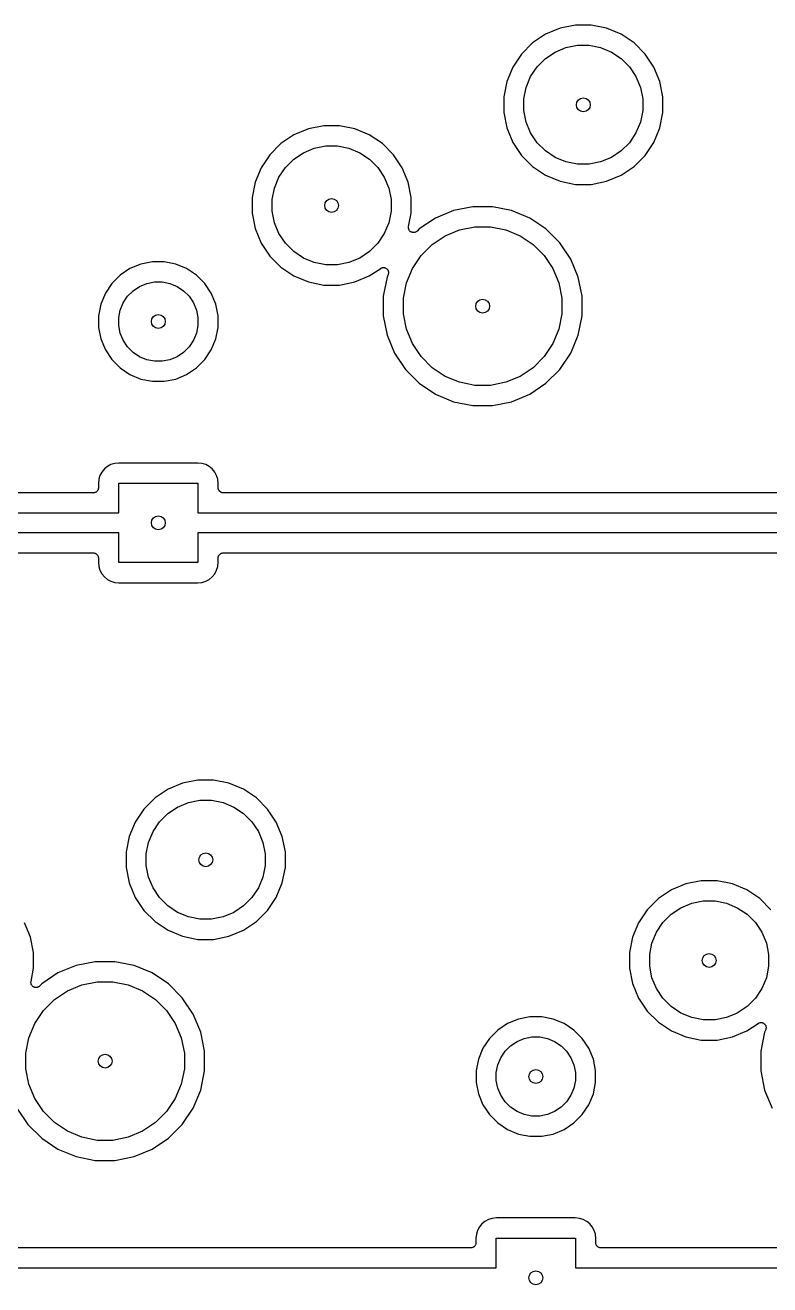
# Model space of a CAD drawing. Extents: x 1.5 to 15, y -8.3 to -3.1.
# Drawn here: x 9.009 to 9.748, y -7.097 to -5.846 of the extents above; entities that cross this region are included whole.
import ezdxf

# ---------------------------------------------------------------- set-up
doc = ezdxf.new("R2010")
doc.units = 0
doc.header["$MEASUREMENT"] = 0
doc.layers.add('BLACK', color=7, linetype='CONTINUOUS')

msp = doc.modelspace()

# ---------------------------------------------------------------- linework, layer by layer
at = {"layer": 'BLACK', "linetype": 'CONTINUOUS'}
for p, q in [((9.52564, -5.85465), (9.5127, -5.8633)), ((9.54003, -5.84869), (9.52564, -5.85465)), ((9.5553, -5.84565), (9.54003, -5.84869)), ((9.57088, -5.84565), (9.5553, -5.84565)), ((9.58615, -5.84869), (9.57088, -5.84565)), ((9.60054, -5.85465), (9.58615, -5.84869)), ((9.61349, -5.8633), (9.60054, -5.85465)), ((9.5127, -5.8633), (9.50168, -5.87431)), ((9.53512, -5.87237), (9.54586, -5.86792)), ((9.54586, -5.86792), (9.55727, -5.86565)), ((9.55727, -5.86565), (9.56891, -5.86565)), ((9.56891, -5.86565), (9.58032, -5.86792)), ((9.58032, -5.86792), (9.59106, -5.87237)), ((9.6245, -5.87431), (9.61349, -5.8633)), ((9.50168, -5.87431), (9.49303, -5.88726)), ((9.51722, -5.88706), (9.52545, -5.87883)), ((9.52545, -5.87883), (9.53512, -5.87237)), ((9.59106, -5.87237), (9.60074, -5.87883)), ((9.60074, -5.87883), (9.60896, -5.88706)), ((9.63315, -5.88726), (9.6245, -5.87431)), ((9.49303, -5.88726), (9.48707, -5.90165)), ((9.51076, -5.89673), (9.51722, -5.88706)), ((9.60896, -5.88706), (9.61542, -5.89673)), ((9.63911, -5.90165), (9.63315, -5.88726)), ((9.48707, -5.90165), (9.48404, -5.91692)), ((9.5063, -5.90748), (9.51076, -5.89673)), ((9.61542, -5.89673), (9.61988, -5.90748)), ((9.64215, -5.91692), (9.63911, -5.90165)), ((9.48404, -5.91692), (9.48404, -5.93249)), ((9.50404, -5.91889), (9.5063, -5.90748)), ((9.61988, -5.90748), (9.62215, -5.91889)), ((9.64215, -5.93249), (9.64215, -5.91692)), ((9.50404, -5.93052), (9.50404, -5.91889)), ((9.5063, -5.94193), (9.50404, -5.93052)), ((9.62215, -5.93052), (9.61988, -5.94193)), ((9.62215, -5.91889), (9.62215, -5.93052)), ((9.48404, -5.93249), (9.48707, -5.94776)), ((9.51076, -5.95268), (9.5063, -5.94193)), ((9.61988, -5.94193), (9.61542, -5.95268)), ((9.63911, -5.94776), (9.64215, -5.93249)), ((9.27564, -5.95465), (9.2627, -5.9633)), ((9.29003, -5.94869), (9.27564, -5.95465)), ((9.3053, -5.94565), (9.29003, -5.94869)), ((9.32088, -5.94565), (9.3053, -5.94565)), ((9.33615, -5.94869), (9.32088, -5.94565)), ((9.35054, -5.95465), (9.33615, -5.94869)), ((9.36349, -5.9633), (9.35054, -5.95465)), ((9.48707, -5.94776), (9.49303, -5.96215)), ((9.51722, -5.96235), (9.51076, -5.95268)), ((9.61542, -5.95268), (9.60896, -5.96235)), ((9.63315, -5.96215), (9.63911, -5.94776)), ((9.2627, -5.9633), (9.25168, -5.97431)), ((9.28512, -5.97237), (9.29586, -5.96792)), ((9.29586, -5.96792), (9.30727, -5.96565)), ((9.30727, -5.96565), (9.31891, -5.96565)), ((9.31891, -5.96565), (9.33032, -5.96792)), ((9.33032, -5.96792), (9.34106, -5.97237)), ((9.3745, -5.97431), (9.36349, -5.9633)), ((9.49303, -5.96215), (9.50168, -5.9751)), ((9.52545, -5.97058), (9.51722, -5.96235)), ((9.60896, -5.96235), (9.60074, -5.97058)), ((9.6245, -5.9751), (9.63315, -5.96215)), ((9.25168, -5.97431), (9.24303, -5.98726)), ((9.26722, -5.98706), (9.27545, -5.97883)), ((9.27545, -5.97883), (9.28512, -5.97237)), ((9.34106, -5.97237), (9.35074, -5.97883)), ((9.35074, -5.97883), (9.35896, -5.98706)), ((9.38315, -5.98726), (9.3745, -5.97431)), ((9.50168, -5.9751), (9.5127, -5.98611)), ((9.53512, -5.97704), (9.52545, -5.97058)), ((9.54586, -5.98149), (9.53512, -5.97704)), ((9.59106, -5.97704), (9.58032, -5.98149)), ((9.60074, -5.97058), (9.59106, -5.97704)), ((9.61349, -5.98611), (9.6245, -5.9751)), ((9.24303, -5.98726), (9.23707, -6.00165)), ((9.26076, -5.99673), (9.26722, -5.98706)), ((9.35896, -5.98706), (9.36542, -5.99673)), ((9.38911, -6.00165), (9.38315, -5.98726)), ((9.5127, -5.98611), (9.52564, -5.99476)), ((9.55727, -5.98376), (9.54586, -5.98149)), ((9.56891, -5.98376), (9.55727, -5.98376)), ((9.58032, -5.98149), (9.56891, -5.98376)), ((9.60054, -5.99476), (9.61349, -5.98611)), ((9.23707, -6.00165), (9.23404, -6.01692)), ((9.2563, -6.00748), (9.26076, -5.99673)), ((9.36542, -5.99673), (9.36988, -6.00748)), ((9.39215, -6.01692), (9.38911, -6.00165)), ((9.52564, -5.99476), (9.54003, -6.00072)), ((9.54003, -6.00072), (9.5553, -6.00376)), ((9.5553, -6.00376), (9.57088, -6.00376)), ((9.57088, -6.00376), (9.58615, -6.00072)), ((9.58615, -6.00072), (9.60054, -5.99476)), ((9.23404, -6.01692), (9.23404, -6.03249)), ((9.25404, -6.01889), (9.2563, -6.00748)), ((9.36988, -6.00748), (9.37215, -6.01889)), ((9.39215, -6.03249), (9.39215, -6.01692)), ((9.25404, -6.03052), (9.25404, -6.01889)), ((9.2563, -6.04193), (9.25404, -6.03052)), ((9.37215, -6.03052), (9.36988, -6.04193)), ((9.37215, -6.01889), (9.37215, -6.03052)), ((9.43429, -6.02976), (9.41632, -6.0372)), ((9.45337, -6.02596), (9.43429, -6.02976)), ((9.47282, -6.02596), (9.45337, -6.02596)), ((9.49189, -6.02976), (9.47282, -6.02596)), ((9.50986, -6.0372), (9.49189, -6.02976)), ((9.23404, -6.03249), (9.23707, -6.04776)), ((9.26076, -6.05268), (9.2563, -6.04193)), ((9.36988, -6.04193), (9.36542, -6.05268)), ((9.38952, -6.04568), (9.39215, -6.03249)), ((9.41632, -6.0372), (9.40015, -6.04801)), ((9.52603, -6.04801), (9.50986, -6.0372)), ((9.23707, -6.04776), (9.24303, -6.06215)), ((9.26722, -6.06235), (9.26076, -6.05268)), ((9.36542, -6.05268), (9.35896, -6.06235)), ((9.38943, -6.04664), (9.38947, -6.04616)), ((9.38943, -6.04665), (9.38943, -6.04664)), ((9.38947, -6.04713), (9.38943, -6.04665)), ((9.38943, -6.04665), (9.38943, -6.04665)), ((9.38947, -6.04616), (9.38952, -6.04568)), ((9.38952, -6.04761), (9.38947, -6.04713)), ((9.38952, -6.04762), (9.38952, -6.04761)), ((9.38952, -6.04763), (9.38952, -6.04762)), ((9.38966, -6.04809), (9.38952, -6.04763)), ((9.3898, -6.04855), (9.38966, -6.04809)), ((9.3898, -6.04856), (9.3898, -6.04855)), ((9.3898, -6.04855), (9.3898, -6.04855)), ((9.39003, -6.04899), (9.3898, -6.04856)), ((9.39025, -6.04941), (9.39003, -6.04899)), ((9.39026, -6.04942), (9.39025, -6.04941)), ((9.39056, -6.04979), (9.39026, -6.04942)), ((9.39026, -6.04942), (9.39026, -6.04942)), ((9.39087, -6.05017), (9.39056, -6.04979)), ((9.39087, -6.05018), (9.39087, -6.05017)), ((9.39087, -6.05017), (9.39087, -6.05017)), ((9.39124, -6.05048), (9.39087, -6.05018)), ((9.39161, -6.05079), (9.39124, -6.05048)), ((9.39162, -6.0508), (9.39161, -6.05079)), ((9.39163, -6.0508), (9.39162, -6.0508)), ((9.39205, -6.05103), (9.39163, -6.0508)), ((9.39247, -6.05126), (9.39205, -6.05103)), ((9.39248, -6.05126), (9.39247, -6.05126)), ((9.39248, -6.05127), (9.39248, -6.05126)), ((9.39295, -6.05141), (9.39248, -6.05127)), ((9.3934, -6.05155), (9.39295, -6.05141)), ((9.39341, -6.05155), (9.3934, -6.05155)), ((9.39342, -6.05156), (9.39341, -6.05155)), ((9.3939, -6.05161), (9.39342, -6.05156)), ((9.39437, -6.05166), (9.3939, -6.05161)), ((9.39438, -6.05166), (9.39437, -6.05166)), ((9.39439, -6.05166), (9.39438, -6.05166)), ((9.39486, -6.05162), (9.39439, -6.05166)), ((9.39535, -6.05157), (9.39486, -6.05162)), ((9.39536, -6.05157), (9.39535, -6.05157)), ((9.39535, -6.05157), (9.39535, -6.05157)), ((9.39582, -6.05144), (9.39536, -6.05157)), ((9.39628, -6.0513), (9.39582, -6.05144)), ((9.39629, -6.0513), (9.39628, -6.0513)), ((9.39673, -6.05107), (9.39629, -6.0513)), ((9.39629, -6.0513), (9.39629, -6.0513)), ((9.39715, -6.05085), (9.39673, -6.05107)), ((9.39716, -6.05085), (9.39715, -6.05085)), ((9.39715, -6.05085), (9.39715, -6.05085)), ((9.39753, -6.05054), (9.39716, -6.05085)), ((9.39791, -6.05024), (9.39753, -6.05054)), ((9.39792, -6.05023), (9.39791, -6.05024)), ((9.39796, -6.05019), (9.39792, -6.05023)), ((9.39792, -6.05023), (9.39792, -6.05023)), ((9.39792, -6.05023), (9.39792, -6.05023)), ((9.40015, -6.04801), (9.39796, -6.05019)), ((9.4129, -6.06354), (9.42579, -6.05493)), ((9.42579, -6.05493), (9.44012, -6.04899)), ((9.44012, -6.04899), (9.45534, -6.04596)), ((9.45534, -6.04596), (9.47085, -6.04596)), ((9.47085, -6.04596), (9.48606, -6.04899)), ((9.48606, -6.04899), (9.50039, -6.05493)), ((9.50039, -6.05493), (9.51328, -6.06354)), ((9.53979, -6.06176), (9.52603, -6.04801)), ((9.24303, -6.06215), (9.25168, -6.0751)), ((9.27545, -6.07058), (9.26722, -6.06235)), ((9.35896, -6.06235), (9.35074, -6.07058)), ((9.40193, -6.07451), (9.4129, -6.06354)), ((9.51328, -6.06354), (9.52425, -6.07451)), ((9.55059, -6.07793), (9.53979, -6.06176)), ((9.13512, -6.08069), (9.12365, -6.08297)), ((9.14681, -6.08069), (9.13512, -6.08069)), ((9.15828, -6.08297), (9.14681, -6.08069)), ((9.25168, -6.0751), (9.2627, -6.08611)), ((9.28512, -6.07704), (9.27545, -6.07058)), ((9.29586, -6.08149), (9.28512, -6.07704)), ((9.34106, -6.07704), (9.33032, -6.08149)), ((9.35074, -6.07058), (9.34106, -6.07704)), ((9.39331, -6.08741), (9.40193, -6.07451)), ((9.52425, -6.07451), (9.53287, -6.08741)), ((9.55804, -6.0959), (9.55059, -6.07793)), ((9.11284, -6.08745), (9.10312, -6.09394)), ((9.12365, -6.08297), (9.11284, -6.08745)), ((9.16909, -6.08745), (9.15828, -6.08297)), ((9.17881, -6.09394), (9.16909, -6.08745)), ((9.2627, -6.08611), (9.27564, -6.09476)), ((9.30727, -6.08376), (9.29586, -6.08149)), ((9.31891, -6.08376), (9.30727, -6.08376)), ((9.33032, -6.08149), (9.31891, -6.08376)), ((9.35054, -6.09476), (9.36183, -6.08722)), ((9.36183, -6.08722), (9.36188, -6.08718)), ((9.36188, -6.08718), (9.36188, -6.08718)), ((9.36188, -6.08718), (9.36188, -6.08718)), ((9.36188, -6.08718), (9.36189, -6.08718)), ((9.36189, -6.08718), (9.36232, -6.08695)), ((9.36232, -6.08695), (9.36274, -6.08673)), ((9.36274, -6.08673), (9.36275, -6.08673)), ((9.36275, -6.08673), (9.36276, -6.08673)), ((9.36276, -6.08673), (9.36322, -6.0866)), ((9.36322, -6.0866), (9.36368, -6.08646)), ((9.36368, -6.08646), (9.36369, -6.08646)), ((9.36369, -6.08646), (9.36417, -6.08642)), ((9.36369, -6.08646), (9.36369, -6.08646)), ((9.36417, -6.08642), (9.36465, -6.08637)), ((9.36465, -6.08637), (9.36466, -6.08637)), ((9.36466, -6.08637), (9.36467, -6.08637)), ((9.36467, -6.08637), (9.36516, -6.08643)), ((9.36516, -6.08643), (9.36562, -6.08648)), ((9.36562, -6.08648), (9.36563, -6.08648)), ((9.36563, -6.08648), (9.36564, -6.08648)), ((9.36564, -6.08648), (9.36611, -6.08663)), ((9.36611, -6.08663), (9.36655, -6.08677)), ((9.36655, -6.08677), (9.36656, -6.08677)), ((9.36656, -6.08677), (9.36657, -6.08677)), ((9.36657, -6.08677), (9.367, -6.08701)), ((9.367, -6.08701), (9.36741, -6.08723)), ((9.36741, -6.08723), (9.36742, -6.08724)), ((9.36742, -6.08724), (9.36742, -6.08724)), ((9.36742, -6.08724), (9.3678, -6.08755)), ((9.3678, -6.08755), (9.36816, -6.08786)), ((9.36923, -6.09329), (9.36814, -6.0959)), ((9.36816, -6.08786), (9.36817, -6.08786)), ((9.36817, -6.08786), (9.36817, -6.08787)), ((9.36817, -6.08787), (9.36848, -6.08824)), ((9.36848, -6.08824), (9.36878, -6.08861)), ((9.36878, -6.08861), (9.36878, -6.08862)), ((9.36878, -6.08862), (9.36879, -6.08862)), ((9.36879, -6.08862), (9.36902, -6.08906)), ((9.36902, -6.08906), (9.36924, -6.08948)), ((9.36937, -6.09283), (9.36923, -6.09329)), ((9.36924, -6.08948), (9.36924, -6.08948)), ((9.36924, -6.08948), (9.36924, -6.08949)), ((9.36924, -6.08949), (9.36938, -6.08996)), ((9.36951, -6.09237), (9.36937, -6.09283)), ((9.36938, -6.08996), (9.36952, -6.09041)), ((9.36956, -6.09188), (9.36951, -6.09235)), ((9.36951, -6.09235), (9.36951, -6.09236)), ((9.36951, -6.09236), (9.36951, -6.09237)), ((9.36952, -6.09041), (9.36952, -6.09042)), ((9.36952, -6.09042), (9.36952, -6.09042)), ((9.36952, -6.09042), (9.36956, -6.09092)), ((9.36956, -6.09092), (9.36961, -6.09138)), ((9.36961, -6.09139), (9.36956, -6.09188)), ((9.36961, -6.09138), (9.36961, -6.09139)), ((9.36961, -6.09139), (9.36961, -6.09139)), ((9.38738, -6.10174), (9.39331, -6.08741)), ((9.53287, -6.08741), (9.5388, -6.10174)), ((9.09485, -6.10221), (9.08835, -6.11194)), ((9.10312, -6.09394), (9.09485, -6.10221)), ((9.11587, -6.10948), (9.12232, -6.10517)), ((9.12232, -6.10517), (9.12948, -6.1022)), ((9.12948, -6.1022), (9.13709, -6.10069)), ((9.13709, -6.10069), (9.14484, -6.10069)), ((9.14484, -6.10069), (9.15245, -6.1022)), ((9.15245, -6.1022), (9.15961, -6.10517)), ((9.15961, -6.10517), (9.16606, -6.10948)), ((9.18708, -6.10221), (9.17881, -6.09394)), ((9.19358, -6.11194), (9.18708, -6.10221)), ((9.27564, -6.09476), (9.29003, -6.10072)), ((9.29003, -6.10072), (9.3053, -6.10376)), ((9.3053, -6.10376), (9.32088, -6.10376)), ((9.32088, -6.10376), (9.33615, -6.10072)), ((9.33615, -6.10072), (9.35054, -6.09476)), ((9.36814, -6.0959), (9.36435, -6.11498)), ((9.38435, -6.11695), (9.38738, -6.10174)), ((9.5388, -6.10174), (9.54183, -6.11695)), ((9.56183, -6.11498), (9.55804, -6.0959)), ((9.08835, -6.11194), (9.08388, -6.12274)), ((9.10608, -6.12141), (9.11038, -6.11496)), ((9.11038, -6.11496), (9.11587, -6.10948)), ((9.16606, -6.10948), (9.17155, -6.11496)), ((9.17155, -6.11496), (9.17585, -6.12141)), ((9.19805, -6.12274), (9.19358, -6.11194)), ((9.36435, -6.11498), (9.36435, -6.13443)), ((9.38435, -6.13246), (9.38435, -6.11695)), ((9.54183, -6.11695), (9.54183, -6.13246)), ((9.56183, -6.13443), (9.56183, -6.11498)), ((9.08388, -6.12274), (9.08159, -6.13421)), ((9.10159, -6.13618), (9.10311, -6.12858)), ((9.10311, -6.12858), (9.10608, -6.12141)), ((9.17585, -6.12141), (9.17882, -6.12858)), ((9.17882, -6.12858), (9.18033, -6.13618)), ((9.20033, -6.13421), (9.19805, -6.12274)), ((9.08159, -6.13421), (9.08159, -6.14591)), ((9.10159, -6.14394), (9.10159, -6.13618)), ((9.18033, -6.13618), (9.18033, -6.14394)), ((9.20033, -6.14591), (9.20033, -6.13421)), ((9.36435, -6.13443), (9.36814, -6.15351)), ((9.38738, -6.14767), (9.38435, -6.13246)), ((9.54183, -6.13246), (9.5388, -6.14767)), ((9.55804, -6.15351), (9.56183, -6.13443)), ((9.08159, -6.14591), (9.08388, -6.15738)), ((9.10311, -6.15154), (9.10159, -6.14394)), ((9.10608, -6.15871), (9.10311, -6.15154)), ((9.17882, -6.15154), (9.17585, -6.15871)), ((9.18033, -6.14394), (9.17882, -6.15154)), ((9.19805, -6.15738), (9.20033, -6.14591)), ((9.36814, -6.15351), (9.37559, -6.17148)), ((9.39331, -6.162), (9.38738, -6.14767)), ((9.5388, -6.14767), (9.53287, -6.162)), ((9.55059, -6.17148), (9.55804, -6.15351)), ((9.08388, -6.15738), (9.08835, -6.16818)), ((9.08835, -6.16818), (9.09485, -6.17791)), ((9.11038, -6.16516), (9.10608, -6.15871)), ((9.11587, -6.17064), (9.11038, -6.16516)), ((9.17155, -6.16516), (9.16606, -6.17064)), ((9.17585, -6.15871), (9.17155, -6.16516)), ((9.18708, -6.17791), (9.19358, -6.16818)), ((9.19358, -6.16818), (9.19805, -6.15738)), ((9.40193, -6.1749), (9.39331, -6.162)), ((9.53287, -6.162), (9.52425, -6.1749)), ((9.09485, -6.17791), (9.10312, -6.18617)), ((9.12232, -6.17495), (9.11587, -6.17064)), ((9.12948, -6.17792), (9.12232, -6.17495)), ((9.13709, -6.17943), (9.12948, -6.17792)), ((9.14484, -6.17943), (9.13709, -6.17943)), ((9.15245, -6.17792), (9.14484, -6.17943)), ((9.15961, -6.17495), (9.15245, -6.17792)), ((9.16606, -6.17064), (9.15961, -6.17495)), ((9.17881, -6.18617), (9.18708, -6.17791)), ((9.37559, -6.17148), (9.38639, -6.18765)), ((9.4129, -6.18587), (9.40193, -6.1749)), ((9.52425, -6.1749), (9.51328, -6.18587)), ((9.53979, -6.18765), (9.55059, -6.17148)), ((9.10312, -6.18617), (9.11284, -6.19267)), ((9.11284, -6.19267), (9.12365, -6.19715)), ((9.15828, -6.19715), (9.16909, -6.19267)), ((9.16909, -6.19267), (9.17881, -6.18617)), ((9.38639, -6.18765), (9.40015, -6.2014)), ((9.42579, -6.19448), (9.4129, -6.18587)), ((9.51328, -6.18587), (9.50039, -6.19448)), ((9.52603, -6.2014), (9.53979, -6.18765)), ((9.12365, -6.19715), (9.13512, -6.19943)), ((9.13512, -6.19943), (9.14681, -6.19943)), ((9.14681, -6.19943), (9.15828, -6.19715)), ((9.40015, -6.2014), (9.41632, -6.21221)), ((9.44012, -6.20042), (9.42579, -6.19448)), ((9.45534, -6.20344), (9.44012, -6.20042)), ((9.47085, -6.20344), (9.45534, -6.20344)), ((9.48606, -6.20042), (9.47085, -6.20344)), ((9.50039, -6.19448), (9.48606, -6.20042)), ((9.50986, -6.21221), (9.52603, -6.2014)), ((9.41632, -6.21221), (9.43429, -6.21965)), ((9.49189, -6.21965), (9.50986, -6.21221)), ((9.43429, -6.21965), (9.45337, -6.22344)), ((9.45337, -6.22344), (9.47282, -6.22344)), ((9.47282, -6.22344), (9.49189, -6.21965)), ((9.09767, -6.28098), (9.0939, -6.28212)), ((9.10184, -6.28057), (9.09767, -6.28098)), ((9.18009, -6.28057), (9.10184, -6.28057)), ((9.18426, -6.28098), (9.18009, -6.28057)), ((9.18803, -6.28212), (9.18426, -6.28098)), ((9.08303, -6.293), (9.08188, -6.29677)), ((9.08488, -6.28952), (9.08303, -6.293)), ((9.08738, -6.28648), (9.08488, -6.28952)), ((9.09043, -6.28398), (9.08738, -6.28648)), ((9.0939, -6.28212), (9.09043, -6.28398)), ((9.1915, -6.28398), (9.18803, -6.28212)), ((9.19455, -6.28648), (9.1915, -6.28398)), ((9.19704, -6.28952), (9.19455, -6.28648)), ((9.1989, -6.293), (9.19704, -6.28952)), ((9.20005, -6.29677), (9.1989, -6.293)), ((9.08136, -6.30626), (9.08122, -6.3067)), ((9.08137, -6.30624), (9.08136, -6.30626)), ((9.08142, -6.30576), (9.08137, -6.30622)), ((9.08137, -6.30622), (9.08137, -6.30624)), ((9.08147, -6.30529), (9.08142, -6.30576)), ((9.08188, -6.29677), (9.08147, -6.30093)), ((9.08147, -6.30093), (9.08147, -6.30522)), ((9.08147, -6.30522), (9.08147, -6.30525)), ((9.08147, -6.30525), (9.08147, -6.30525)), ((9.08147, -6.30525), (9.08147, -6.30525)), ((9.08147, -6.30525), (9.08147, -6.30529)), ((9.10159, -6.33022), (9.10159, -6.30069)), ((9.10159, -6.30069), (9.18033, -6.30069)), ((9.18033, -6.30069), (9.18033, -6.33022)), ((9.20046, -6.30093), (9.20005, -6.29677)), ((9.20046, -6.30522), (9.20046, -6.30093)), ((9.2005, -6.30569), (9.20046, -6.30522)), ((9.20054, -6.30615), (9.2005, -6.30569)), ((9.20055, -6.30617), (9.20054, -6.30615)), ((9.20055, -6.30619), (9.20055, -6.30617)), ((9.20069, -6.30664), (9.20055, -6.30619)), ((9.07647, -6.31022), (8.45546, -6.31022)), ((9.07694, -6.31017), (9.07647, -6.31022)), ((9.07741, -6.31013), (9.07694, -6.31017)), ((9.07743, -6.31012), (9.07741, -6.31013)), ((9.07744, -6.31012), (9.07743, -6.31012)), ((9.0779, -6.30999), (9.07744, -6.31012)), ((9.07835, -6.30985), (9.0779, -6.30999)), ((9.07836, -6.30984), (9.07835, -6.30985)), ((9.07838, -6.30984), (9.07836, -6.30984)), ((9.07879, -6.30962), (9.07838, -6.30984)), ((9.07921, -6.3094), (9.07879, -6.30962)), ((9.07923, -6.30939), (9.07921, -6.3094)), ((9.07924, -6.30938), (9.07923, -6.30939)), ((9.07961, -6.30908), (9.07924, -6.30938)), ((9.07997, -6.30879), (9.07961, -6.30908)), ((9.07998, -6.30878), (9.07997, -6.30879)), ((9.08, -6.30876), (9.07998, -6.30878)), ((9.0803, -6.3084), (9.08, -6.30876)), ((9.0806, -6.30804), (9.0803, -6.3084)), ((9.08061, -6.30803), (9.0806, -6.30804)), ((9.08062, -6.30801), (9.08061, -6.30803)), ((9.08084, -6.3076), (9.08062, -6.30801)), ((9.08107, -6.30719), (9.08084, -6.3076)), ((9.08108, -6.30715), (9.08107, -6.30717)), ((9.08107, -6.30717), (9.08107, -6.30719)), ((9.08122, -6.3067), (9.08108, -6.30715)), ((9.20082, -6.30709), (9.20069, -6.30664)), ((9.20083, -6.30711), (9.20082, -6.30709)), ((9.20083, -6.30712), (9.20083, -6.30711)), ((9.20105, -6.30754), (9.20083, -6.30712)), ((9.20127, -6.30795), (9.20105, -6.30754)), ((9.20128, -6.30797), (9.20127, -6.30795)), ((9.20129, -6.30798), (9.20128, -6.30797)), ((9.20159, -6.30835), (9.20129, -6.30798)), ((9.20188, -6.30871), (9.20159, -6.30835)), ((9.2019, -6.30873), (9.20188, -6.30871)), ((9.20191, -6.30874), (9.2019, -6.30873)), ((9.20227, -6.30904), (9.20191, -6.30874)), ((9.20263, -6.30934), (9.20227, -6.30904)), ((9.20265, -6.30935), (9.20263, -6.30934)), ((9.20266, -6.30936), (9.20265, -6.30935)), ((9.20307, -6.30959), (9.20266, -6.30936)), ((9.20349, -6.30981), (9.20307, -6.30959)), ((9.2035, -6.30982), (9.20349, -6.30981)), ((9.20352, -6.30983), (9.2035, -6.30982)), ((9.20397, -6.30996), (9.20352, -6.30983)), ((9.20442, -6.31011), (9.20397, -6.30996)), ((9.20443, -6.31011), (9.20442, -6.31011)), ((9.20445, -6.31011), (9.20443, -6.31011)), ((9.20492, -6.31016), (9.20445, -6.31011)), ((9.20539, -6.31022), (9.20492, -6.31016)), ((9.20542, -6.31022), (9.20539, -6.31022)), ((9.20546, -6.31022), (9.20542, -6.31022)), ((9.20542, -6.31022), (9.20542, -6.31022)), ((9.20542, -6.31022), (9.20542, -6.31022)), ((9.82647, -6.31022), (9.20546, -6.31022)), ((8.43033, -6.33022), (9.10159, -6.33022)), ((9.18033, -6.33022), (9.85159, -6.33022)), ((9.10159, -6.3499), (8.43033, -6.3499)), ((9.10159, -6.37943), (9.10159, -6.3499)), ((9.85159, -6.3499), (9.18033, -6.3499)), ((9.18033, -6.3499), (9.18033, -6.37943)), ((8.45546, -6.3699), (9.07647, -6.3699)), ((9.07647, -6.3699), (9.07651, -6.3699)), ((9.07651, -6.3699), (9.07651, -6.3699)), ((9.07651, -6.3699), (9.07651, -6.3699)), ((9.07651, -6.3699), (9.07654, -6.3699)), ((9.07654, -6.3699), (9.07701, -6.36995)), ((9.07701, -6.36995), (9.07748, -6.37)), ((9.07748, -6.37), (9.0775, -6.37001)), ((9.0775, -6.37001), (9.07751, -6.37001)), ((9.07751, -6.37001), (9.07796, -6.37015)), ((9.07796, -6.37015), (9.07841, -6.37029)), ((9.07841, -6.37029), (9.07843, -6.3703)), ((9.07843, -6.3703), (9.07844, -6.37031)), ((9.07844, -6.37031), (9.07885, -6.37053)), ((9.07885, -6.37053), (9.07927, -6.37076)), ((9.07927, -6.37076), (9.07928, -6.37077)), ((9.07928, -6.37077), (9.0793, -6.37078)), ((9.0793, -6.37078), (9.07966, -6.37108)), ((9.07966, -6.37108), (9.08002, -6.37138)), ((9.08002, -6.37138), (9.08003, -6.37139)), ((9.08003, -6.37139), (9.08005, -6.3714)), ((9.08005, -6.3714), (9.08034, -6.37177)), ((9.08034, -6.37177), (9.08064, -6.37213)), ((9.08064, -6.37213), (9.08065, -6.37215)), ((9.08065, -6.37215), (9.08066, -6.37216)), ((9.08066, -6.37216), (9.08088, -6.37258)), ((9.08088, -6.37258), (9.0811, -6.373)), ((9.0811, -6.373), (9.0811, -6.37301)), ((9.0811, -6.37301), (9.08111, -6.37303)), ((9.08111, -6.37303), (9.08124, -6.37348)), ((9.08124, -6.37348), (9.08138, -6.37393)), ((9.08138, -6.37393), (9.08138, -6.37395)), ((9.08138, -6.37395), (9.08138, -6.37396)), ((9.08138, -6.37396), (9.08143, -6.37443)), ((9.08143, -6.37443), (9.08147, -6.3749)), ((9.08147, -6.3749), (9.08147, -6.37918)), ((9.08147, -6.37918), (9.08188, -6.38335)), ((9.18033, -6.37943), (9.10159, -6.37943)), ((9.20005, -6.38335), (9.20046, -6.37918)), ((9.20046, -6.37483), (9.20051, -6.37436)), ((9.20046, -6.37487), (9.20046, -6.37483)), ((9.20046, -6.3749), (9.20046, -6.37487)), ((9.20046, -6.37487), (9.20046, -6.37487)), ((9.20046, -6.37487), (9.20046, -6.37487)), ((9.20046, -6.37918), (9.20046, -6.3749)), ((9.20051, -6.37436), (9.20056, -6.3739)), ((9.20056, -6.37386), (9.20071, -6.37341)), ((9.20056, -6.37388), (9.20056, -6.37386)), ((9.20056, -6.3739), (9.20056, -6.37388)), ((9.20071, -6.37341), (9.20085, -6.37296)), ((9.20085, -6.37295), (9.20086, -6.37293)), ((9.20085, -6.37296), (9.20085, -6.37295)), ((9.20086, -6.37293), (9.20109, -6.37252)), ((9.20109, -6.37252), (9.20131, -6.37211)), ((9.20131, -6.37211), (9.20132, -6.37209)), ((9.20132, -6.37209), (9.20133, -6.37208)), ((9.20133, -6.37208), (9.20163, -6.37172)), ((9.20163, -6.37172), (9.20193, -6.37135)), ((9.20193, -6.37135), (9.20195, -6.37134)), ((9.20195, -6.37134), (9.20196, -6.37133)), ((9.20196, -6.37133), (9.20232, -6.37103)), ((9.20232, -6.37103), (9.20269, -6.37074)), ((9.20269, -6.37074), (9.2027, -6.37073)), ((9.2027, -6.37073), (9.20272, -6.37072)), ((9.20272, -6.37072), (9.20313, -6.3705)), ((9.20313, -6.3705), (9.20355, -6.37028)), ((9.20355, -6.37028), (9.20357, -6.37027)), ((9.20357, -6.37027), (9.20358, -6.37027)), ((9.20358, -6.37027), (9.20403, -6.37013)), ((9.20403, -6.37013), (9.20448, -6.37)), ((9.20448, -6.37), (9.2045, -6.37)), ((9.2045, -6.37), (9.20452, -6.36999)), ((9.20452, -6.36999), (9.20499, -6.36995)), ((9.20499, -6.36995), (9.20546, -6.3699)), ((9.20546, -6.3699), (9.82647, -6.3699)), ((9.08188, -6.38335), (9.08303, -6.38712)), ((9.08303, -6.38712), (9.08488, -6.39059)), ((9.08488, -6.39059), (9.08738, -6.39364)), ((9.08738, -6.39364), (9.09043, -6.39614)), ((9.1915, -6.39614), (9.19455, -6.39364)), ((9.19455, -6.39364), (9.19704, -6.39059)), ((9.19704, -6.39059), (9.1989, -6.38712)), ((9.1989, -6.38712), (9.20005, -6.38335)), ((9.09043, -6.39614), (9.0939, -6.398)), ((9.0939, -6.398), (9.09767, -6.39914)), ((9.09767, -6.39914), (9.10184, -6.39955)), ((9.10184, -6.39955), (9.18009, -6.39955)), ((9.18009, -6.39955), (9.18426, -6.39914)), ((9.18426, -6.39914), (9.18803, -6.398)), ((9.18803, -6.398), (9.1915, -6.39614)), ((9.15064, -6.60465), (9.1377, -6.6133)), ((9.16503, -6.59869), (9.15064, -6.60465)), ((9.1803, -6.59565), (9.16503, -6.59869)), ((9.19588, -6.59565), (9.1803, -6.59565)), ((9.21115, -6.59869), (9.19588, -6.59565)), ((9.22554, -6.60465), (9.21115, -6.59869)), ((9.23849, -6.6133), (9.22554, -6.60465)), ((9.1377, -6.6133), (9.12668, -6.62431)), ((9.16012, -6.62237), (9.17086, -6.61792)), ((9.17086, -6.61792), (9.18227, -6.61565)), ((9.18227, -6.61565), (9.19391, -6.61565)), ((9.19391, -6.61565), (9.20532, -6.61792)), ((9.20532, -6.61792), (9.21606, -6.62237)), ((9.2495, -6.62431), (9.23849, -6.6133)), ((9.12668, -6.62431), (9.11803, -6.63726)), ((9.14222, -6.63706), (9.15045, -6.62883)), ((9.15045, -6.62883), (9.16012, -6.62237)), ((9.21606, -6.62237), (9.22574, -6.62883)), ((9.22574, -6.62883), (9.23396, -6.63706)), ((9.25815, -6.63726), (9.2495, -6.62431)), ((9.11803, -6.63726), (9.11207, -6.65165)), ((9.13576, -6.64673), (9.14222, -6.63706)), ((9.23396, -6.63706), (9.24042, -6.64673)), ((9.26411, -6.65165), (9.25815, -6.63726)), ((9.11207, -6.65165), (9.10904, -6.66692)), ((9.1313, -6.65748), (9.13576, -6.64673)), ((9.24042, -6.64673), (9.24488, -6.65748)), ((9.26715, -6.66692), (9.26411, -6.65165)), ((9.10904, -6.66692), (9.10904, -6.68249)), ((9.12904, -6.66889), (9.1313, -6.65748)), ((9.12904, -6.68052), (9.12904, -6.66889)), ((9.24488, -6.65748), (9.24715, -6.66889)), ((9.24715, -6.66889), (9.24715, -6.68052)), ((9.26715, -6.68249), (9.26715, -6.66692)), ((9.1313, -6.69193), (9.12904, -6.68052)), ((9.24715, -6.68052), (9.24488, -6.69193)), ((9.10904, -6.68249), (9.11207, -6.69776)), ((9.13576, -6.70268), (9.1313, -6.69193)), ((9.24488, -6.69193), (9.24042, -6.70268)), ((9.26411, -6.69776), (9.26715, -6.68249)), ((9.11207, -6.69776), (9.11803, -6.71215)), ((9.14222, -6.71235), (9.13576, -6.70268)), ((9.24042, -6.70268), (9.23396, -6.71235)), ((9.25815, -6.71215), (9.26411, -6.69776)), ((9.65064, -6.70465), (9.6377, -6.7133)), ((9.66503, -6.69869), (9.65064, -6.70465)), ((9.6803, -6.69565), (9.66503, -6.69869)), ((9.69588, -6.69565), (9.6803, -6.69565)), ((9.71115, -6.69869), (9.69588, -6.69565)), ((9.72554, -6.70465), (9.71115, -6.69869)), ((9.73849, -6.7133), (9.72554, -6.70465)), ((9.11803, -6.71215), (9.12668, -6.7251)), ((9.15045, -6.72058), (9.14222, -6.71235)), ((9.23396, -6.71235), (9.22574, -6.72058)), ((9.2495, -6.7251), (9.25815, -6.71215)), ((9.6377, -6.7133), (9.62668, -6.72431)), ((9.66012, -6.72237), (9.67086, -6.71792)), ((9.67086, -6.71792), (9.68227, -6.71565)), ((9.68227, -6.71565), (9.69391, -6.71565)), ((9.69391, -6.71565), (9.70532, -6.71792)), ((9.70532, -6.71792), (9.71606, -6.72237)), ((9.7495, -6.72431), (9.73849, -6.7133)), ((9.12668, -6.7251), (9.1377, -6.73611)), ((9.16012, -6.72704), (9.15045, -6.72058)), ((9.17086, -6.73149), (9.16012, -6.72704)), ((9.18227, -6.73376), (9.17086, -6.73149)), ((9.20532, -6.73149), (9.19391, -6.73376)), ((9.21606, -6.72704), (9.20532, -6.73149)), ((9.22574, -6.72058), (9.21606, -6.72704)), ((9.23849, -6.73611), (9.2495, -6.7251)), ((9.62668, -6.72431), (9.61803, -6.73726)), ((9.64222, -6.73706), (9.65045, -6.72883)), ((9.65045, -6.72883), (9.66012, -6.72237)), ((9.71606, -6.72237), (9.72574, -6.72883)), ((9.72574, -6.72883), (9.73396, -6.73706)), ((9.01411, -6.75165), (9.00815, -6.73726)), ((9.1377, -6.73611), (9.15064, -6.74476)), ((9.19391, -6.73376), (9.18227, -6.73376)), ((9.22554, -6.74476), (9.23849, -6.73611)), ((9.61803, -6.73726), (9.61207, -6.75165)), ((9.63576, -6.74673), (9.64222, -6.73706)), ((9.73396, -6.73706), (9.74042, -6.74673)), ((9.01715, -6.76692), (9.01411, -6.75165)), ((9.15064, -6.74476), (9.16503, -6.75072)), ((9.16503, -6.75072), (9.1803, -6.75376)), ((9.1803, -6.75376), (9.19588, -6.75376)), ((9.19588, -6.75376), (9.21115, -6.75072)), ((9.21115, -6.75072), (9.22554, -6.74476)), ((9.61207, -6.75165), (9.60904, -6.76692)), ((9.6313, -6.75748), (9.63576, -6.74673)), ((9.74042, -6.74673), (9.74488, -6.75748)), ((9.01715, -6.78249), (9.01715, -6.76692)), ((9.60904, -6.76692), (9.60904, -6.78249)), ((9.62904, -6.76889), (9.6313, -6.75748)), ((9.62904, -6.78052), (9.62904, -6.76889)), ((9.74488, -6.75748), (9.74715, -6.76889)), ((9.74715, -6.76889), (9.74715, -6.78052)), ((9.05929, -6.77976), (9.04132, -6.7872)), ((9.07837, -6.77596), (9.05929, -6.77976)), ((9.09782, -6.77596), (9.07837, -6.77596)), ((9.11689, -6.77976), (9.09782, -6.77596)), ((9.13486, -6.7872), (9.11689, -6.77976)), ((9.6313, -6.79193), (9.62904, -6.78052)), ((9.74715, -6.78052), (9.74488, -6.79193)), ((9.01452, -6.79568), (9.01715, -6.78249)), ((9.04132, -6.7872), (9.02515, -6.79801)), ((9.15103, -6.79801), (9.13486, -6.7872)), ((9.60904, -6.78249), (9.61207, -6.79776)), ((9.63576, -6.80268), (9.6313, -6.79193)), ((9.74488, -6.79193), (9.74042, -6.80268)), ((9.01443, -6.79664), (9.01447, -6.79616)), ((9.01443, -6.79665), (9.01443, -6.79664)), ((9.01447, -6.79713), (9.01443, -6.79665)), ((9.01443, -6.79665), (9.01443, -6.79665)), ((9.01447, -6.79616), (9.01452, -6.79568)), ((9.01452, -6.79761), (9.01447, -6.79713)), ((9.01452, -6.79762), (9.01452, -6.79761)), ((9.01452, -6.79763), (9.01452, -6.79762)), ((9.01466, -6.79809), (9.01452, -6.79763)), ((9.0148, -6.79855), (9.01466, -6.79809)), ((9.0148, -6.79856), (9.0148, -6.79855)), ((9.0148, -6.79855), (9.0148, -6.79855)), ((9.01503, -6.79899), (9.0148, -6.79856)), ((9.01525, -6.79941), (9.01503, -6.79899)), ((9.01526, -6.79942), (9.01525, -6.79941)), ((9.01556, -6.79979), (9.01526, -6.79942)), ((9.01526, -6.79942), (9.01526, -6.79942)), ((9.01587, -6.80017), (9.01556, -6.79979)), ((9.01587, -6.80018), (9.01587, -6.80017)), ((9.01587, -6.80017), (9.01587, -6.80017)), ((9.01624, -6.80048), (9.01587, -6.80018)), ((9.01661, -6.80079), (9.01624, -6.80048)), ((9.01662, -6.8008), (9.01661, -6.80079)), ((9.01663, -6.8008), (9.01662, -6.8008)), ((9.01705, -6.80103), (9.01663, -6.8008)), ((9.01747, -6.80126), (9.01705, -6.80103)), ((9.01748, -6.80126), (9.01747, -6.80126)), ((9.01748, -6.80127), (9.01748, -6.80126)), ((9.01795, -6.80141), (9.01748, -6.80127)), ((9.0184, -6.80155), (9.01795, -6.80141)), ((9.01841, -6.80155), (9.0184, -6.80155)), ((9.01842, -6.80156), (9.01841, -6.80155)), ((9.0189, -6.80161), (9.01842, -6.80156)), ((9.01937, -6.80166), (9.0189, -6.80161)), ((9.01938, -6.80166), (9.01937, -6.80166)), ((9.01939, -6.80166), (9.01938, -6.80166)), ((9.01986, -6.80162), (9.01939, -6.80166)), ((9.02035, -6.80157), (9.01986, -6.80162)), ((9.02036, -6.80157), (9.02035, -6.80157)), ((9.02035, -6.80157), (9.02035, -6.80157)), ((9.02082, -6.80144), (9.02036, -6.80157)), ((9.02128, -6.8013), (9.02082, -6.80144)), ((9.02129, -6.8013), (9.02128, -6.8013)), ((9.02173, -6.80107), (9.02129, -6.8013)), ((9.02129, -6.8013), (9.02129, -6.8013)), ((9.02215, -6.80085), (9.02173, -6.80107)), ((9.02216, -6.80085), (9.02215, -6.80085)), ((9.02215, -6.80085), (9.02215, -6.80085)), ((9.02253, -6.80054), (9.02216, -6.80085)), ((9.02291, -6.80024), (9.02253, -6.80054)), ((9.02292, -6.80023), (9.02291, -6.80024)), ((9.02296, -6.80019), (9.02292, -6.80023)), ((9.02292, -6.80023), (9.02292, -6.80023)), ((9.02292, -6.80023), (9.02292, -6.80023)), ((9.02515, -6.79801), (9.02296, -6.80019)), ((9.0379, -6.81354), (9.05079, -6.80493)), ((9.05079, -6.80493), (9.06512, -6.79899)), ((9.06512, -6.79899), (9.08034, -6.79596)), ((9.08034, -6.79596), (9.09585, -6.79596)), ((9.09585, -6.79596), (9.11106, -6.79899)), ((9.11106, -6.79899), (9.12539, -6.80493)), ((9.12539, -6.80493), (9.13828, -6.81354)), ((9.16479, -6.81176), (9.15103, -6.79801)), ((9.61207, -6.79776), (9.61803, -6.81215)), ((9.64222, -6.81235), (9.63576, -6.80268)), ((9.74042, -6.80268), (9.73396, -6.81235)), ((9.02693, -6.82451), (9.0379, -6.81354)), ((9.13828, -6.81354), (9.14925, -6.82451)), ((9.17559, -6.82793), (9.16479, -6.81176)), ((9.61803, -6.81215), (9.62668, -6.8251)), ((9.65045, -6.82058), (9.64222, -6.81235)), ((9.73396, -6.81235), (9.72574, -6.82058)), ((9.01831, -6.83741), (9.02693, -6.82451)), ((9.14925, -6.82451), (9.15787, -6.83741)), ((9.18304, -6.8459), (9.17559, -6.82793)), ((9.51012, -6.83069), (9.49865, -6.83297)), ((9.52181, -6.83069), (9.51012, -6.83069)), ((9.53328, -6.83297), (9.52181, -6.83069)), ((9.62668, -6.8251), (9.6377, -6.83611)), ((9.66012, -6.82704), (9.65045, -6.82058)), ((9.67086, -6.83149), (9.66012, -6.82704)), ((9.68227, -6.83376), (9.67086, -6.83149)), ((9.70532, -6.83149), (9.69391, -6.83376)), ((9.71606, -6.82704), (9.70532, -6.83149)), ((9.72574, -6.82058), (9.71606, -6.82704)), ((9.01238, -6.85174), (9.01831, -6.83741)), ((9.15787, -6.83741), (9.1638, -6.85174)), ((9.47812, -6.84394), (9.46985, -6.85221)), ((9.48784, -6.83745), (9.47812, -6.84394)), ((9.49865, -6.83297), (9.48784, -6.83745)), ((9.54409, -6.83745), (9.53328, -6.83297)), ((9.55381, -6.84394), (9.54409, -6.83745)), ((9.56208, -6.85221), (9.55381, -6.84394)), ((9.6377, -6.83611), (9.65064, -6.84476)), ((9.69391, -6.83376), (9.68227, -6.83376)), ((9.72554, -6.84476), (9.73683, -6.83722)), ((9.73683, -6.83722), (9.73688, -6.83718)), ((9.73688, -6.83718), (9.73688, -6.83718)), ((9.73688, -6.83718), (9.73688, -6.83718)), ((9.73688, -6.83718), (9.73689, -6.83718)), ((9.73689, -6.83718), (9.73732, -6.83695)), ((9.73732, -6.83695), (9.73774, -6.83673)), ((9.73774, -6.83673), (9.73775, -6.83673)), ((9.73775, -6.83673), (9.73776, -6.83673)), ((9.73776, -6.83673), (9.73822, -6.8366)), ((9.73822, -6.8366), (9.73868, -6.83646)), ((9.73868, -6.83646), (9.73869, -6.83646)), ((9.73869, -6.83646), (9.73917, -6.83642)), ((9.73869, -6.83646), (9.73869, -6.83646)), ((9.73917, -6.83642), (9.73965, -6.83637)), ((9.73965, -6.83637), (9.73966, -6.83637)), ((9.73966, -6.83637), (9.73967, -6.83637)), ((9.73967, -6.83637), (9.74016, -6.83643)), ((9.74016, -6.83643), (9.74062, -6.83648)), ((9.74062, -6.83648), (9.74063, -6.83648)), ((9.74063, -6.83648), (9.74064, -6.83648)), ((9.74064, -6.83648), (9.74111, -6.83663)), ((9.74111, -6.83663), (9.74155, -6.83677)), ((9.74155, -6.83677), (9.74156, -6.83677)), ((9.74156, -6.83677), (9.74157, -6.83677)), ((9.74157, -6.83677), (9.742, -6.83701)), ((9.742, -6.83701), (9.74241, -6.83723)), ((9.74241, -6.83723), (9.74242, -6.83724)), ((9.74242, -6.83724), (9.74242, -6.83724)), ((9.74242, -6.83724), (9.7428, -6.83755)), ((9.7428, -6.83755), (9.74316, -6.83786)), ((9.74423, -6.84329), (9.74314, -6.8459)), ((9.74316, -6.83786), (9.74317, -6.83786)), ((9.74317, -6.83786), (9.74317, -6.83787)), ((9.74317, -6.83787), (9.74348, -6.83824)), ((9.74348, -6.83824), (9.74378, -6.83861)), ((9.74378, -6.83861), (9.74378, -6.83862)), ((9.74378, -6.83862), (9.74379, -6.83862)), ((9.74379, -6.83862), (9.74402, -6.83906)), ((9.74402, -6.83906), (9.74424, -6.83948)), ((9.74437, -6.84283), (9.74423, -6.84329)), ((9.74424, -6.83948), (9.74424, -6.83948)), ((9.74424, -6.83948), (9.74424, -6.83949)), ((9.74424, -6.83949), (9.74438, -6.83996)), ((9.74451, -6.84237), (9.74437, -6.84283)), ((9.74438, -6.83996), (9.74452, -6.84041)), ((9.74456, -6.84188), (9.74451, -6.84235)), ((9.74451, -6.84235), (9.74451, -6.84236)), ((9.74451, -6.84236), (9.74451, -6.84237)), ((9.74452, -6.84041), (9.74452, -6.84042)), ((9.74452, -6.84042), (9.74452, -6.84042)), ((9.74452, -6.84042), (9.74456, -6.84092)), ((9.74456, -6.84092), (9.74461, -6.84138)), ((9.74461, -6.84139), (9.74456, -6.84188)), ((9.74461, -6.84138), (9.74461, -6.84139)), ((9.74461, -6.84139), (9.74461, -6.84139)), ((9.00935, -6.86695), (9.01238, -6.85174)), ((9.1638, -6.85174), (9.16683, -6.86695)), ((9.18683, -6.86498), (9.18304, -6.8459)), ((9.46985, -6.85221), (9.46335, -6.86194)), ((9.49087, -6.85948), (9.49732, -6.85517)), ((9.49732, -6.85517), (9.50448, -6.8522)), ((9.50448, -6.8522), (9.51209, -6.85069)), ((9.51209, -6.85069), (9.51984, -6.85069)), ((9.51984, -6.85069), (9.52745, -6.8522)), ((9.52745, -6.8522), (9.53461, -6.85517)), ((9.53461, -6.85517), (9.54106, -6.85948)), ((9.56858, -6.86194), (9.56208, -6.85221)), ((9.65064, -6.84476), (9.66503, -6.85072)), ((9.66503, -6.85072), (9.6803, -6.85376)), ((9.6803, -6.85376), (9.69588, -6.85376)), ((9.69588, -6.85376), (9.71115, -6.85072)), ((9.71115, -6.85072), (9.72554, -6.84476)), ((9.74314, -6.8459), (9.73935, -6.86498)), ((9.00935, -6.88246), (9.00935, -6.86695)), ((9.16683, -6.86695), (9.16683, -6.88246)), ((9.18683, -6.88443), (9.18683, -6.86498)), ((9.46335, -6.86194), (9.45888, -6.87274)), ((9.48108, -6.87141), (9.48538, -6.86496)), ((9.48538, -6.86496), (9.49087, -6.85948)), ((9.54106, -6.85948), (9.54655, -6.86496)), ((9.54655, -6.86496), (9.55085, -6.87141)), ((9.57305, -6.87274), (9.56858, -6.86194)), ((9.73935, -6.86498), (9.73935, -6.88443)), ((9.45888, -6.87274), (9.45659, -6.88421)), ((9.47659, -6.88618), (9.47811, -6.87858)), ((9.47811, -6.87858), (9.48108, -6.87141)), ((9.55085, -6.87141), (9.55382, -6.87858)), ((9.55382, -6.87858), (9.55533, -6.88618)), ((9.57533, -6.88421), (9.57305, -6.87274)), ((9.01238, -6.89767), (9.00935, -6.88246)), ((9.16683, -6.88246), (9.1638, -6.89767)), ((9.18304, -6.90351), (9.18683, -6.88443)), ((9.45659, -6.88421), (9.45659, -6.89591)), ((9.47659, -6.89394), (9.47659, -6.88618)), ((9.47811, -6.90154), (9.47659, -6.89394)), ((9.55533, -6.89394), (9.55382, -6.90154)), ((9.55533, -6.88618), (9.55533, -6.89394)), ((9.57533, -6.89591), (9.57533, -6.88421)), ((9.73935, -6.88443), (9.74314, -6.90351)), ((9.01831, -6.912), (9.01238, -6.89767)), ((9.1638, -6.89767), (9.15787, -6.912)), ((9.17559, -6.92148), (9.18304, -6.90351)), ((9.45659, -6.89591), (9.45888, -6.90738)), ((9.48108, -6.90871), (9.47811, -6.90154)), ((9.55382, -6.90154), (9.55085, -6.90871)), ((9.57305, -6.90738), (9.57533, -6.89591)), ((9.74314, -6.90351), (9.75059, -6.92148)), ((9.02693, -6.9249), (9.01831, -6.912)), ((9.15787, -6.912), (9.14925, -6.9249)), ((9.45888, -6.90738), (9.46335, -6.91818)), ((9.46335, -6.91818), (9.46985, -6.92791)), ((9.48538, -6.91516), (9.48108, -6.90871)), ((9.49087, -6.92064), (9.48538, -6.91516)), ((9.54655, -6.91516), (9.54106, -6.92064)), ((9.55085, -6.90871), (9.54655, -6.91516)), ((9.56208, -6.92791), (9.56858, -6.91818)), ((9.56858, -6.91818), (9.57305, -6.90738)), ((9.00059, -6.92148), (9.01139, -6.93765)), ((9.0379, -6.93587), (9.02693, -6.9249)), ((9.14925, -6.9249), (9.13828, -6.93587)), ((9.16479, -6.93765), (9.17559, -6.92148)), ((9.46985, -6.92791), (9.47812, -6.93617)), ((9.49732, -6.92495), (9.49087, -6.92064)), ((9.50448, -6.92792), (9.49732, -6.92495)), ((9.51209, -6.92943), (9.50448, -6.92792)), ((9.51984, -6.92943), (9.51209, -6.92943)), ((9.52745, -6.92792), (9.51984, -6.92943)), ((9.53461, -6.92495), (9.52745, -6.92792)), ((9.54106, -6.92064), (9.53461, -6.92495)), ((9.55381, -6.93617), (9.56208, -6.92791)), ((9.01139, -6.93765), (9.02515, -6.9514)), ((9.05079, -6.94448), (9.0379, -6.93587)), ((9.06512, -6.95042), (9.05079, -6.94448)), ((9.12539, -6.94448), (9.11106, -6.95042)), ((9.13828, -6.93587), (9.12539, -6.94448)), ((9.15103, -6.9514), (9.16479, -6.93765)), ((9.47812, -6.93617), (9.48784, -6.94267)), ((9.48784, -6.94267), (9.49865, -6.94715)), ((9.53328, -6.94715), (9.54409, -6.94267)), ((9.54409, -6.94267), (9.55381, -6.93617)), ((9.02515, -6.9514), (9.04132, -6.96221)), ((9.08034, -6.95344), (9.06512, -6.95042)), ((9.09585, -6.95344), (9.08034, -6.95344)), ((9.11106, -6.95042), (9.09585, -6.95344)), ((9.13486, -6.96221), (9.15103, -6.9514)), ((9.49865, -6.94715), (9.51012, -6.94943)), ((9.51012, -6.94943), (9.52181, -6.94943)), ((9.52181, -6.94943), (9.53328, -6.94715)), ((9.04132, -6.96221), (9.05929, -6.96965)), ((9.05929, -6.96965), (9.07837, -6.97344)), ((9.09782, -6.97344), (9.11689, -6.96965)), ((9.11689, -6.96965), (9.13486, -6.96221)), ((9.07837, -6.97344), (9.09782, -6.97344)), ((9.4689, -7.03212), (9.46543, -7.03398)), ((9.47267, -7.03098), (9.4689, -7.03212)), ((9.47684, -7.03057), (9.47267, -7.03098)), ((9.55509, -7.03057), (9.47684, -7.03057)), ((9.55926, -7.03098), (9.55509, -7.03057)), ((9.56303, -7.03212), (9.55926, -7.03098)), ((9.5665, -7.03398), (9.56303, -7.03212)), ((9.45803, -7.043), (9.45688, -7.04677)), ((9.45988, -7.03952), (9.45803, -7.043)), ((9.46238, -7.03648), (9.45988, -7.03952)), ((9.46543, -7.03398), (9.46238, -7.03648)), ((9.56955, -7.03648), (9.5665, -7.03398)), ((9.57204, -7.03952), (9.56955, -7.03648)), ((9.5739, -7.043), (9.57204, -7.03952)), ((9.57505, -7.04677), (9.5739, -7.043)), ((9.45607, -7.05719), (9.45584, -7.0576)), ((9.45608, -7.05715), (9.45607, -7.05717)), ((9.45607, -7.05717), (9.45607, -7.05719)), ((9.45622, -7.0567), (9.45608, -7.05715)), ((9.45636, -7.05626), (9.45622, -7.0567)), ((9.45637, -7.05624), (9.45636, -7.05626)), ((9.45642, -7.05576), (9.45637, -7.05622)), ((9.45637, -7.05622), (9.45637, -7.05624)), ((9.45647, -7.05529), (9.45642, -7.05576)), ((9.45688, -7.04677), (9.45647, -7.05093)), ((9.45647, -7.05093), (9.45647, -7.05522)), ((9.45647, -7.05522), (9.45647, -7.05525)), ((9.45647, -7.05525), (9.45647, -7.05525)), ((9.45647, -7.05525), (9.45647, -7.05525)), ((9.45647, -7.05525), (9.45647, -7.05529)), ((9.47659, -7.08022), (9.47659, -7.05069)), ((9.47659, -7.05069), (9.55533, -7.05069)), ((9.55533, -7.05069), (9.55533, -7.08022)), ((9.57546, -7.05093), (9.57505, -7.04677)), ((9.57546, -7.05522), (9.57546, -7.05093)), ((9.5755, -7.05569), (9.57546, -7.05522)), ((9.57554, -7.05615), (9.5755, -7.05569)), ((9.57555, -7.05617), (9.57554, -7.05615)), ((9.57555, -7.05619), (9.57555, -7.05617)), ((9.57569, -7.05664), (9.57555, -7.05619)), ((9.57582, -7.05709), (9.57569, -7.05664)), ((9.57583, -7.05711), (9.57582, -7.05709)), ((9.57583, -7.05712), (9.57583, -7.05711)), ((9.57605, -7.05753), (9.57583, -7.05712)), ((9.45147, -7.06022), (8.83046, -7.06022)), ((9.45194, -7.06017), (9.45147, -7.06022)), ((9.45241, -7.06013), (9.45194, -7.06017)), ((9.45243, -7.06012), (9.45241, -7.06013)), ((9.45244, -7.06012), (9.45243, -7.06012)), ((9.4529, -7.05999), (9.45244, -7.06012)), ((9.45335, -7.05985), (9.4529, -7.05999)), ((9.45336, -7.05984), (9.45335, -7.05985)), ((9.45338, -7.05984), (9.45336, -7.05984)), ((9.45379, -7.05962), (9.45338, -7.05984)), ((9.45421, -7.0594), (9.45379, -7.05962)), ((9.45423, -7.05939), (9.45421, -7.0594)), ((9.45424, -7.05938), (9.45423, -7.05939)), ((9.45461, -7.05908), (9.45424, -7.05938)), ((9.45497, -7.05879), (9.45461, -7.05908)), ((9.45498, -7.05878), (9.45497, -7.05879)), ((9.455, -7.05876), (9.45498, -7.05878)), ((9.4553, -7.0584), (9.455, -7.05876)), ((9.4556, -7.05804), (9.4553, -7.0584)), ((9.45561, -7.05803), (9.4556, -7.05804)), ((9.45562, -7.05801), (9.45561, -7.05803)), ((9.45584, -7.0576), (9.45562, -7.05801)), ((9.57627, -7.05795), (9.57605, -7.05753)), ((9.57628, -7.05797), (9.57627, -7.05795)), ((9.57629, -7.05798), (9.57628, -7.05797)), ((9.57659, -7.05835), (9.57629, -7.05798)), ((9.57688, -7.05871), (9.57659, -7.05835)), ((9.5769, -7.05873), (9.57688, -7.05871)), ((9.57691, -7.05874), (9.5769, -7.05873)), ((9.57727, -7.05904), (9.57691, -7.05874)), ((9.57763, -7.05934), (9.57727, -7.05904)), ((9.57765, -7.05935), (9.57763, -7.05934)), ((9.57766, -7.05936), (9.57765, -7.05935)), ((9.57807, -7.05959), (9.57766, -7.05936)), ((9.57849, -7.05981), (9.57807, -7.05959)), ((9.5785, -7.05982), (9.57849, -7.05981)), ((9.57852, -7.05983), (9.5785, -7.05982)), ((9.57897, -7.05996), (9.57852, -7.05983)), ((9.57942, -7.06011), (9.57897, -7.05996)), ((9.57943, -7.06011), (9.57942, -7.06011)), ((9.57945, -7.06011), (9.57943, -7.06011)), ((9.57992, -7.06016), (9.57945, -7.06011)), ((9.58039, -7.06022), (9.57992, -7.06016)), ((9.58042, -7.06022), (9.58039, -7.06022)), ((9.58046, -7.06022), (9.58042, -7.06022)), ((9.58042, -7.06022), (9.58042, -7.06022)), ((9.58042, -7.06022), (9.58042, -7.06022)), ((10.2015, -7.06022), (9.58046, -7.06022)), ((8.80533, -7.08022), (9.47659, -7.08022)), ((9.55533, -7.08022), (10.2266, -7.08022))]:
    msp.add_line(p, q, dxfattribs=at)
at = {"layer": 'BLACK'}
for centre in [(9.56309, -5.9247), (9.31309, -6.0247), (9.46309, -6.1247), (9.14096, -6.14006), (9.14096, -6.34006), (9.18809, -6.6747), (9.68809, -6.7747), (9.08809, -6.8747), (9.51596, -6.89006), (9.51596, -7.09006)]:
    msp.add_circle(centre, 0.00689, dxfattribs=at)

doc.saveas('drawing.dxf')
